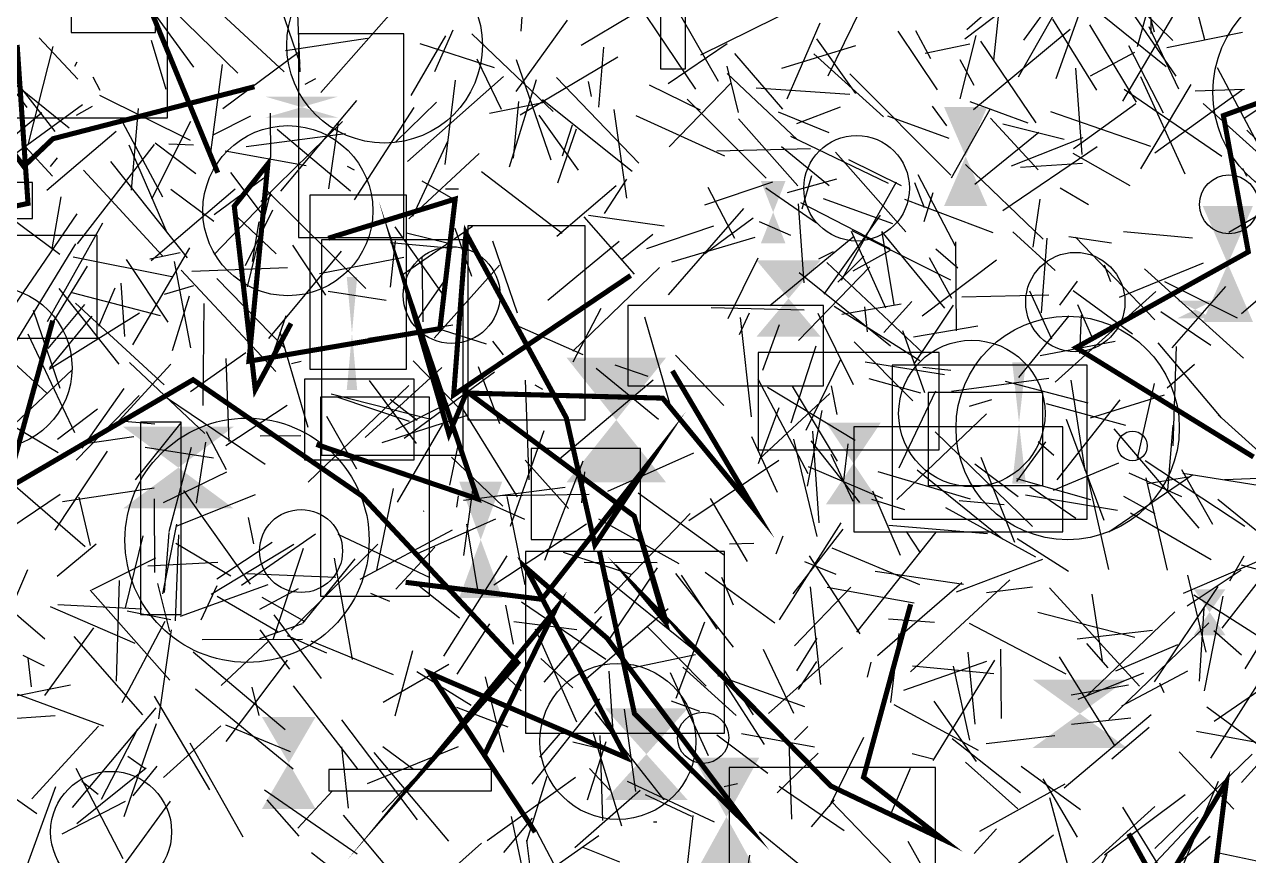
# Model space of a CAD drawing. Extents: x 39652501 to 39653363, y 39457785 to 39458687.
# Drawn here: x 39653110.2 to 39653230.5, y 39458307.1 to 39458388.7 of the extents above; entities that cross this region are included whole.
import ezdxf

# ---------------------------------------------------------------- set-up
doc = ezdxf.new("R2010")
doc.units = 0
doc.layers.get('0').update_dxf_attribs({"linetype": 'CONTINUOUS'})

msp = doc.modelspace()

# ---------------------------------------------------------------- linework, layer by layer
for p, q in [((39653212.1297, 39458396.3551), (39653202.7847, 39458388.1387)), ((39653219.5643, 39458386.52), (39653222.2686, 39458396.233)), ((39653159.5669, 39458395.855), (39653158.9666, 39458388.0124)), ((39653223.0224, 39458387.0975), (39653214.5972, 39458395.3766)), ((39653224.1773, 39458394.716), (39653226.1322, 39458387.188)), ((39653137.2802, 39458384.8507), (39653134.1573, 39458394.0068)), ((39653213.6849, 39458394.4813), (39653208.3575, 39458387.1259)), ((39653126.847, 39458384.4873), (39653120.4052, 39458393.2688)), ((39653122.109, 39458392.7158), (39653131.1654, 39458383.8966)), ((39653135.7326, 39458384.0157), (39653126.3643, 39458392.6839)), ((39653205.4544, 39458385.1781), (39653206.2565, 39458392.7259)), ((39653222.3865, 39458384.5194), (39653212.5356, 39458392.4462)), ((39653137.2845, 39458384.0246), (39653136.9902, 39458391.7024)), ((39653173.551, 39458391.482), (39653178.3596, 39458383.0893)), ((39653212.8006, 39458392.2325), (39653207.824, 39458383.4887)), ((39653102.978, 39458390.4184), (39653110.4467, 39458380.5273)), ((39653176.1833, 39458382.3327), (39653170.3246, 39458390.9638)), ((39653186.5301, 39458390.5372), (39653176.6253, 39458385.6728)), ((39653189.1571, 39458383.6378), (39653192.3842, 39458390.1585)), ((39653202.5928, 39458387.2646), (39653206.6411, 39458390.2966)), ((39653211.5808, 39458383.3638), (39653213.9767, 39458390.0588)), ((39653220.4184, 39458390.8311), (39653221.2032, 39458387.9508)), ((39653220.8471, 39458390.8052), (39653220.8877, 39458387.7771)), ((39653139.3276, 39458381.9961), (39653146.2701, 39458389.84)), ((39653158.5091, 39458382.0965), (39653163.5768, 39458389.0919)), ((39653169.8598, 39458389.5367), (39653164.8878, 39458386.6178)), ((39653188.3574, 39458388.7971), (39653185.1187, 39458381.3321)), ((39653211.2126, 39458389.1866), (39653215.5405, 39458382.2059)), ((39653223.0166, 39458389.4391), (39653218.0763, 39458381.1327)), ((39653219.2957, 39458389.4643), (39653223.3203, 39458383.5968)), ((39653148.2123, 39458381.7081), (39653151.5997, 39458387.5449)), ((39653150.5183, 39458384.0376), (39653152.3323, 39458388.1421)), ((39653154.1677, 39458387.7679), (39653162.1382, 39458380.1391)), ((39653199.9176, 39458382.2602), (39653196.0487, 39458388.0186)), ((39653199.2655, 39458385.2833), (39653197.7978, 39458388.0497)), ((39653202.1367, 39458381.3611), (39653203.7084, 39458387.5802)), ((39653212.9583, 39458388.1688), (39653203.4486, 39458380.3026)), ((39653214.8389, 39458388.6415), (39653219.4437, 39458381.042)), ((39653220.6645, 39458388.4805), (39653223.5887, 39458382.3486)), ((39653229.8625, 39458387.8732), (39653222.4462, 39458386.362)), ((39653110.6069, 39458376.9846), (39653113.015, 39458386.5212)), ((39653115.4376, 39458383.2849), (39653111.6679, 39458387.3579)), ((39653124.1247, 39458382.2775), (39653122.6845, 39458387.1105)), ((39653135.871, 39458386.104), (39653143.911, 39458387.3289)), ((39653149.0558, 39458386.7984), (39653156.3532, 39458384.4345)), ((39653167.0838, 39458386.446), (39653166.6069, 39458380.5411)), ((39653179.2511, 39458386.7544), (39653173.4565, 39458382.8375)), ((39653191.8625, 39458386.5799), (39653184.5756, 39458384.3559)), ((39653188.0277, 39458387.2766), (39653191.8636, 39458381.8842)), ((39653198.6911, 39458385.8381), (39653203.1014, 39458386.7693)), ((39653204.1524, 39458387.0449), (39653209.5594, 39458379.0129)), ((39653222.1116, 39458379.9758), (39653218.7013, 39458386.5764)), ((39653113.2176, 39458378.1667), (39653107.0972, 39458386.002)), ((39653137.2288, 39458385.9911), (39653129.6835, 39458380.3973)), ((39653157.0768, 39458380.3147), (39653154.684, 39458385.27)), ((39653158.5317, 39458385.2234), (39653161.9084, 39458375.3808)), ((39653168.5045, 39458385.4701), (39653158.9201, 39458379.7742)), ((39653184.7263, 39458380.3386), (39653180.0174, 39458385.8107)), ((39653194.6068, 39458379.6066), (39653187.7501, 39458385.7797)), ((39653203.5194, 39458382.676), (39653202.1301, 39458385.1961)), ((39653219.2688, 39458385.9234), (39653214.8995, 39458383.5955)), ((39653115.1646, 39458384.5749), (39653115.3741, 39458384.9925)), ((39653129.6379, 39458384.7325), (39653128.4437, 39458375.8524)), ((39653179.217, 39458384.5903), (39653180.3142, 39458380.0103)), ((39653213.4845, 39458384.3913), (39653214.1056, 39458375.9085)), ((39653227.3739, 39458384.4592), (39653231.671, 39458376.353)), ((39653236.7858, 39458383.9307), (39653230.056, 39458379.4246)), ((39653114.6056, 39458378.4719), (39653108.9813, 39458383.0235)), ((39653117.6446, 39458382.2002), (39653116.9459, 39458383.5093)), ((39653137.7973, 39458382.8173), (39653138.8338, 39458383.3666)), ((39653147.8307, 39458375.219), (39653157.2746, 39458383.5484)), ((39653152.5292, 39458383.1984), (39653151.4979, 39458374.9232)), ((39653157.866, 39458374.6944), (39653160.5122, 39458383.2514)), ((39653170.5721, 39458375.0398), (39653162.4841, 39458383.4695)), ((39653165.9144, 39458381.5811), (39653165.629, 39458383.0778)), ((39653176.6423, 39458380.2444), (39653171.6081, 39458382.7096)), ((39653173.5442, 39458376.6449), (39653179.621, 39458382.8997)), ((39653186.1576, 39458377.3434), (39653179.2554, 39458383.8551)), ((39653191.3055, 39458383.8302), (39653201.2107, 39458373.8577)), ((39653219.846, 39458383.5777), (39653224.2281, 39458373.9896)), ((39653224.8112, 39458382.7792), (39653219.8592, 39458374.4962)), ((39653117.5951, 39458381.7332), (39653126.4749, 39458377.3033)), ((39653191.2901, 39458381.8068), (39653182.1131, 39458382.4284)), ((39653227.8353, 39458375.7111), (39653218.2467, 39458382.29)), ((39653229.8467, 39458382.2211), (39653221.2649, 39458376.0271)), ((39653225.2366, 39458382.1556), (39653230.084, 39458382.3203)), ((39653115.9182, 39458380.7865), (39653108.8846, 39458375.632)), ((39653116.8477, 39458380.6079), (39653115.2874, 39458379.7291)), ((39653121.3876, 39458380.4329), (39653120.6936, 39458372.4117)), ((39653142.8448, 39458381.2047), (39653135.365, 39458372.2909)), ((39653142.6362, 39458371.435), (39653148.5058, 39458380.5206)), ((39653146.6585, 39458377.1057), (39653150.6896, 39458381.0389)), ((39653155.8969, 39458379.9496), (39653161.294, 39458381.029)), ((39653158.735, 39458381.1207), (39653158.2296, 39458375.5434)), ((39653161.1107, 39458381.3021), (39653169.9096, 39458374.276)), ((39653169.4018, 39458371.5987), (39653168.133, 39458380.3129)), ((39653175.3249, 39458381.3281), (39653183.0698, 39458373.5842)), ((39653190.3486, 39458380.5597), (39653186.0723, 39458378.9041)), ((39653200.8452, 39458378.7282), (39653199.4235, 39458380.645)), ((39653201.2941, 39458373.6068), (39653205.0718, 39458380.3672)), ((39653208.8245, 39458378.99), (39653203.1137, 39458381.0733)), ((39653219.386, 39458380.8889), (39653213.2899, 39458376.4664)), ((39653226.0224, 39458380.8984), (39653235.4777, 39458372.3668)), ((39653106.1097, 39458375.191), (39653111.9042, 39458380.0233)), ((39653126.5048, 39458379.1525), (39653122.6847, 39458371.5051)), ((39653132.4308, 39458379.6499), (39653128.716, 39458377.789)), ((39653141.4399, 39458379.1514), (39653133.439, 39458371.2748)), ((39653134.3513, 39458379.9451), (39653134.3743, 39458375.5996)), ((39653141.0377, 39458379.0896), (39653140.0916, 39458372.5442)), ((39653160.7291, 39458379.7736), (39653164.6096, 39458374.3468)), ((39653179.0036, 39458375.7386), (39653170.3074, 39458379.6894)), ((39653180.3546, 39458379.3911), (39653186.1858, 39458372.8207)), ((39653184.2471, 39458380.0813), (39653189.2324, 39458378.0682)), ((39653201.0726, 39458377.477), (39653195.0207, 39458379.6617)), ((39653205.1141, 39458379.4762), (39653209.7951, 39458374.3825)), ((39653211.0199, 39458380.1083), (39653220.8374, 39458376.7032)), ((39653112.3972, 39458372.3909), (39653119.2212, 39458378.2059)), ((39653123.7969, 39458371.7087), (39653119.8944, 39458378.9651)), ((39653131.9852, 39458376.6877), (39653141.7333, 39458377.9513)), ((39653142.2421, 39458372.293), (39653135.022, 39458378.3597)), ((39653162.6015, 39458373.1257), (39653164.4597, 39458378.4324)), ((39653163.0552, 39458375.7676), (39653164.0497, 39458378.8229)), ((39653203.5896, 39458372.9951), (39653209.8544, 39458378.0857)), ((39653206.3248, 39458378.9273), (39653212.3552, 39458377.4147)), ((39653238.9765, 39458369.8447), (39653230.3001, 39458378.2851)), ((39653115.4183, 39458367.1138), (39653122.9765, 39458376.8861)), ((39653120.4648, 39458376.8462), (39653124.1849, 39458368.2518)), ((39653123.0611, 39458377.0615), (39653127.0553, 39458374.0303)), ((39653124.3929, 39458376.9447), (39653126.8054, 39458376.858)), ((39653151.8136, 39458377.255), (39653148.3411, 39458369.8)), ((39653189.2787, 39458372.8165), (39653184.5823, 39458376.6576)), ((39653185.4544, 39458377.6946), (39653195.0766, 39458373.0813)), ((39653206.3435, 39458370.3868), (39653215.6057, 39458376.6949)), ((39653207.1971, 39458374.7897), (39653214.2255, 39458377.5575)), ((39653112.9744, 39458373.7658), (39653110.3187, 39458376.6505)), ((39653113.4324, 39458375.5816), (39653112.7416, 39458374.7366)), ((39653137.8978, 39458374.7946), (39653129.926, 39458376.2261)), ((39653154.8982, 39458375.9837), (39653147.9771, 39458369.5672)), ((39653178.2216, 39458376.2614), (39653187.4318, 39458376.4835)), ((39653196.7893, 39458368.3212), (39653189.8996, 39458376.121)), ((39653213.2101, 39458376.0354), (39653218.8171, 39458372.8433)), ((39653123.7686, 39458365.9628), (39653116.0166, 39458374.3649)), ((39653126.2308, 39458365.7441), (39653118.6858, 39458375.2276)), ((39653141.9109, 39458374.7684), (39653142.5915, 39458374.3972)), ((39653191.1613, 39458375.4025), (39653196.3491, 39458372.8509)), ((39653210.3062, 39458367.5969), (39653202.6581, 39458374.9161)), ((39653214.1439, 39458375.0307), (39653208.0528, 39458374.636)), ((39653230.3196, 39458373.7504), (39653229.9077, 39458374.5192)), ((39653103.9051, 39458373.3364), (39653113.6874, 39458366.1135)), ((39653128.8319, 39458370.0022), (39653133.7291, 39458373.6241)), ((39653133.8072, 39458369.7564), (39653130.4828, 39458374.1207)), ((39653149.2562, 39458373.3252), (39653152.7354, 39458371.3321)), ((39653163.0302, 39458368.1391), (39653155.119, 39458374.1914)), ((39653169.3725, 39458373.4774), (39653167.1635, 39458370.1036)), ((39653183.6987, 39458373.199), (39653177.0207, 39458370.9274)), ((39653185.1651, 39458372.1842), (39653190.0305, 39458373.5092)), ((39653186.6021, 39458370.5678), (39653187.5582, 39458373.848)), ((39653195.8483, 39458373.1832), (39653190.4551, 39458363.536)), ((39653197.6472, 39458373.1382), (39653198.6086, 39458370.696)), ((39653201.6733, 39458366.9131), (39653198.0038, 39458373.9033)), ((39653228.5365, 39458368.286), (39653237.6287, 39458373.5425)), ((39653130.9163, 39458372.4814), (39653122.6417, 39458365.4653)), ((39653128.829, 39458369.3128), (39653124.5842, 39458372.4769)), ((39653134.5099, 39458371.9773), (39653128.8595, 39458366.0731)), ((39653134.3532, 39458372.137), (39653132.0955, 39458362.9188)), ((39653133.8053, 39458372.6039), (39653143.7363, 39458362.7341)), ((39653152.858, 39458372.5008), (39653151.5605, 39458372.4927)), ((39653168.3564, 39458372.816), (39653162.5152, 39458367.8596)), ((39653177.3377, 39458372.6807), (39653179.9567, 39458367.6846)), ((39653183.0523, 39458372.6403), (39653188.0343, 39458369.1856)), ((39653199.4447, 39458372.1283), (39653198.5615, 39458369.2741)), ((39653211.9552, 39458372.6273), (39653214.7358, 39458370.977)), ((39653113.7838, 39458371.7314), (39653112.9047, 39458366.6455)), ((39653186.8285, 39458363.2994), (39653186.2443, 39458371.0704)), ((39653186.469, 39458371.1904), (39653195.2428, 39458366.6592)), ((39653188.6683, 39458371.5744), (39653195.4846, 39458369.1296)), ((39653205.3808, 39458368.2179), (39653196.6902, 39458371.4806)), ((39653209.2974, 39458366.7988), (39653209.9875, 39458371.5149)), ((39653115.3443, 39458370.088), (39653109.1963, 39458361.0551)), ((39653131.1581, 39458369.7167), (39653134.938, 39458366.1507)), ((39653131.9295, 39458365.0124), (39653134.6073, 39458370.4611)), ((39653170.1357, 39458364.1327), (39653165.2004, 39458369.7938)), ((39653173.0655, 39458368.8547), (39653165.6129, 39458369.9112)), ((39653180.8616, 39458370.6042), (39653173.4582, 39458362.1063)), ((39653181.8147, 39458369.6483), (39653177.0533, 39458366.152)), ((39653188.7889, 39458362.1768), (39653194.3094, 39458369.9354)), ((39653117.8882, 39458369.147), (39653112.4509, 39458359.4803)), ((39653132.6158, 39458365.3935), (39653133.2569, 39458369.2741)), ((39653151.6156, 39458361.7455), (39653146.6378, 39458368.7907)), ((39653147.3241, 39458364.0715), (39653154.2161, 39458368.8485)), ((39653152.4884, 39458368.6776), (39653154.1296, 39458363.94)), ((39653177.9097, 39458368.8643), (39653171.3103, 39458366.6392)), ((39653182.4073, 39458369.326), (39653185.4795, 39458367.9753)), ((39653191.4319, 39458368.3705), (39653194.7875, 39458360.8569)), ((39653191.503, 39458368.4274), (39653201.1917, 39458363.5912)), ((39653194.4256, 39458368.3254), (39653200.6013, 39458360.7985)), ((39653195.6647, 39458361.1208), (39653194.4762, 39458368.2626)), ((39653211.4587, 39458364.5129), (39653207.3126, 39458368.3007)), ((39653224.9617, 39458367.6907), (39653218.1993, 39458368.3159)), ((39653115.2299, 39458367.1308), (39653109.1567, 39458357.2137)), ((39653152.2197, 39458366.6612), (39653146.1561, 39458367.2365)), ((39653146.1615, 39458362.8823), (39653146.6701, 39458367.4234)), ((39653152.0159, 39458367.1351), (39653147.7513, 39458368.1683)), ((39653156.1963, 39458367.4102), (39653158.6182, 39458360.3387)), ((39653168.6448, 39458367.3485), (39653161.6251, 39458361.5702)), ((39653171.9529, 39458368.0406), (39653168.8527, 39458365.5472)), ((39653181.9546, 39458367.7406), (39653173.7754, 39458365.3117)), ((39653183.431, 39458361.0777), (39653191.6263, 39458367.7994)), ((39653201.782, 39458358.5701), (39653201.7033, 39458367.3157)), ((39653210.1428, 39458360.3605), (39653210.6933, 39458367.6732)), ((39653217.0161, 39458367.2043), (39653212.824, 39458367.8261)), ((39653221.2503, 39458359.6792), (39653213.457, 39458367.7971)), ((39653114.9834, 39458365.8527), (39653124.6875, 39458363.9103)), ((39653120.8469, 39458357.2), (39653126.4425, 39458366.75)), ((39653125.5204, 39458366.2321), (39653122.5292, 39458365.6111)), ((39653134.2138, 39458357.8306), (39653141.3563, 39458366.3954)), ((39653139.8279, 39458362.0925), (39653136.5728, 39458366.9865)), ((39653189.6632, 39458366.3532), (39653188.233, 39458365.6162)), ((39653190.127, 39458363.3471), (39653192.6641, 39458365.9126)), ((39653195.273, 39458366.4805), (39653191.5914, 39458364.4444)), ((39653201.9184, 39458364.746), (39653199.7598, 39458366.591)), ((39653236.8324, 39458366.3459), (39653229.7939, 39458360.2478)), ((39653113.0364, 39458359.4445), (39653116.4106, 39458364.9198)), ((39653120.1861, 39458365.5959), (39653124.2947, 39458359.4405)), ((39653124.9274, 39458365.406), (39653126.5319, 39458356.9159)), ((39653136.0671, 39458364.7757), (39653126.6662, 39458364.4131)), ((39653139.2065, 39458364.2017), (39653147.4919, 39458365.8089)), ((39653149.3677, 39458359.4708), (39653149.2982, 39458365.8075)), ((39653150.4606, 39458357.8475), (39653156.8717, 39458365.0298)), ((39653164.0713, 39458356.5864), (39653172.5972, 39458364.7976)), ((39653179.3337, 39458359.8049), (39653182.289, 39458365.7568)), ((39653193.2553, 39458364.8843), (39653186.2502, 39458357.6419)), ((39653189.0518, 39458365.2947), (39653198.5058, 39458356.3781)), ((39653205.7067, 39458365.512), (39653198.402, 39458360.0207)), ((39653199.0948, 39458365.7819), (39653201.2922, 39458361.7958)), ((39653216.9517, 39458363.3821), (39653216.3139, 39458365.029)), ((39653217.7971, 39458361.9044), (39653226.0449, 39458365.2546)), ((39653220.2502, 39458364.6699), (39653229.9899, 39458355.888)), ((39653125.6007, 39458364.5449), (39653134.914, 39458354.5916)), ((39653135.7446, 39458356.9176), (39653129.1073, 39458363.7238)), ((39653148.6021, 39458359.3531), (39653151.6372, 39458363.7073)), ((39653195.2898, 39458357.067), (39653186.3266, 39458364.2874)), ((39653213.62, 39458363.4671), (39653211.894, 39458361.1034)), ((39653119.5257, 39458355.2975), (39653113.6171, 39458362.7336)), ((39653114.8589, 39458362.3427), (39653123.5252, 39458360.0789)), ((39653119.097, 39458362.7645), (39653117.4704, 39458359.0082)), ((39653119.6723, 39458363.2663), (39653120.0526, 39458358.0156)), ((39653126.8296, 39458362.9884), (39653123.9477, 39458362.15)), ((39653145.7333, 39458361.5763), (39653140.044, 39458362.4353)), ((39653211.1434, 39458357.7583), (39653208.9878, 39458362.471)), ((39653211.4577, 39458353.535), (39653221.3763, 39458362.4391)), ((39653213.2548, 39458362.5383), (39653219.0649, 39458358.2968)), ((39653229.3795, 39458359.8263), (39653222.2481, 39458363.3919)), ((39653228.2073, 39458362.9533), (39653222.9195, 39458356.8992)), ((39653112.537, 39458356.8415), (39653116.124, 39458361.1806)), ((39653123.9454, 39458353.2668), (39653115.2065, 39458361.314)), ((39653126.3932, 39458362.0027), (39653124.7144, 39458356.609)), ((39653127.8192, 39458361.2573), (39653127.7463, 39458351.2645)), ((39653190.5004, 39458360.2351), (39653196.3315, 39458361.2216)), ((39653197.3901, 39458361.4778), (39653194.6516, 39458358.4131)), ((39653201.4441, 39458361.0904), (39653197.6098, 39458355.3654)), ((39653210.8546, 39458362.0775), (39653202.3068, 39458361.8886)), ((39653215.2085, 39458357.7401), (39653213.6981, 39458361.1235)), ((39653111.0562, 39458360.6099), (39653113.6713, 39458352.9469)), ((39653121.5058, 39458360.3328), (39653112.6379, 39458354.7907)), ((39653116.8126, 39458360.0249), (39653112.6711, 39458354.9393)), ((39653135.884, 39458360.0624), (39653134.5399, 39458356.0958)), ((39653166.8286, 39458360.7766), (39653164.0897, 39458355.4932)), ((39653173.7369, 39458350.9984), (39653171.1477, 39458359.9311)), ((39653177.6852, 39458360.8836), (39653186.8076, 39458360.6351)), ((39653181.3961, 39458360.3056), (39653180.441, 39458358.181)), ((39653181.6441, 39458350.1468), (39653180.5478, 39458359.898)), ((39653191.6472, 39458353.2919), (39653188.1837, 39458360.2782)), ((39653198.174, 39458355.6271), (39653189.761, 39458360.9719)), ((39653192.7305, 39458360.9454), (39653192.9997, 39458358.5002)), ((39653207.8968, 39458353.9981), (39653212.8439, 39458360.0598)), ((39653214.0271, 39458360.1307), (39653213.8763, 39458356.351)), ((39653226.7702, 39458357.1287), (39653221.8539, 39458360.4594)), ((39653152.311, 39458359.1424), (39653144.0115, 39458357.833)), ((39653150.637, 39458358.8851), (39653155.5661, 39458357.3089)), ((39653158.8119, 39458358.9932), (39653165.0539, 39458356.2523)), ((39653182.737, 39458354.7243), (39653184.4027, 39458359.2045)), ((39653196.4764, 39458358.6274), (39653198.636, 39458352.5329)), ((39653203.877, 39458359.0299), (39653197.5406, 39458357.9683)), ((39653112.4106, 39458352.4585), (39653106.4464, 39458357.9121)), ((39653115.1453, 39458348.5612), (39653110.5819, 39458358.2515)), ((39653135.2818, 39458358.5), (39653138.0495, 39458349.1208)), ((39653156.1829, 39458357.5787), (39653157.2418, 39458356.2286)), ((39653197.4996, 39458351.7111), (39653191.7243, 39458357.5187)), ((39653210.0024, 39458356.1591), (39653217.375, 39458357.5742)), ((39653131.942, 39458356.425), (39653126.5097, 39458352.6086)), ((39653185.5433, 39458349.5519), (39653188.001, 39458357.1164)), ((39653227.8204, 39458350.0328), (39653221.5941, 39458357.396)), ((39653223.0685, 39458347.2814), (39653223.4069, 39458357.0419)), ((39653124.5842, 39458355.2941), (39653119.1567, 39458349.3748)), ((39653127.925, 39458348.5044), (39653120.5319, 39458355.4792)), ((39653130.3252, 39458347.725), (39653130.0337, 39458355.8706)), ((39653136.454, 39458355.3731), (39653137.3781, 39458355.6134)), ((39653148.4007, 39458355.6476), (39653153.0372, 39458350.864)), ((39653154.7804, 39458355.0665), (39653156.8896, 39458349.4879)), ((39653168.2276, 39458355.2501), (39653171.4444, 39458354.1307)), ((39653174.1642, 39458356.2085), (39653178.9131, 39458351.2596)), ((39653190.3745, 39458355.7604), (39653186.9687, 39458348.8082)), ((39653192.7978, 39458355.5357), (39653200.6043, 39458354.3099)), ((39653198.4758, 39458355.0305), (39653201.2221, 39458354.7252)), ((39653225.163, 39458355.274), (39653222.4673, 39458352.9404)), ((39653109.277, 39458349.4506), (39653114.8853, 39458354.7434)), ((39653143.6738, 39458348.1231), (39653151.2176, 39458354.9732)), ((39653147.525, 39458348.0261), (39653156.4005, 39458354.5675)), ((39653166.3787, 39458354.92), (39653172.5052, 39458349.9095)), ((39653182.2674, 39458353.8713), (39653187.1692, 39458344.58)), ((39653198.2879, 39458352.4753), (39653193.2044, 39458353.8741)), ((39653210.8584, 39458353.9022), (39653201.2871, 39458352.6281)), ((39653119.9861, 39458352.9338), (39653115.8449, 39458347.0445)), ((39653138.0669, 39458343.7246), (39653147.9789, 39458353.2249)), ((39653144.0603, 39458353.6944), (39653148.6904, 39458347.5204)), ((39653159.8062, 39458343.9425), (39653159.4371, 39458353.7493)), ((39653161.1428, 39458352.8292), (39653160.3853, 39458353.2623)), ((39653162.763, 39458346.0046), (39653171.989, 39458353.7838)), ((39653191.8317, 39458347.8084), (39653183.2039, 39458353.026)), ((39653190.102, 39458345.7971), (39653185.683, 39458353.1464)), ((39653189.4594, 39458353.1853), (39653190.0088, 39458350.3629)), ((39653199.722, 39458352.6498), (39653196.0999, 39458345.0995)), ((39653206.5675, 39458353.656), (39653214.6676, 39458351.5073)), ((39653213.0217, 39458353.7294), (39653214.3839, 39458344.8679)), ((39653219.5619, 39458346.0535), (39653221.2368, 39458353.4024)), ((39653115.2958, 39458345.8743), (39653121.4851, 39458352.2394)), ((39653133.85, 39458345.4649), (39653124.1648, 39458352.0025)), ((39653140.3528, 39458352.3896), (39653150.004, 39458349.9431)), ((39653140.8151, 39458352.1392), (39653148.0034, 39458349.7079)), ((39653148.7886, 39458349.782), (39653146.1475, 39458351.8249)), ((39653151.8189, 39458351.442), (39653146.6775, 39458348.8691)), ((39653189.3335, 39458352.4311), (39653182.4149, 39458346)), ((39653203.0609, 39458351.1879), (39653205.2412, 39458351.851)), ((39653218.4281, 39458349.2782), (39653210.627, 39458351.4156)), ((39653217.811, 39458351.8015), (39653211.6352, 39458343.9505)), ((39653214.9566, 39458350.0307), (39653222.2287, 39458352.3135)), ((39653113.5127, 39458346.6107), (39653105.4877, 39458351.3469)), ((39653113.4473, 39458347.9327), (39653117.3732, 39458350.9069)), ((39653130.0027, 39458347.308), (39653136.0126, 39458351.2823)), ((39653139.8707, 39458350.2027), (39653142.8178, 39458345.0365)), ((39653145.3584, 39458347.6012), (39653153.8441, 39458350.3255)), ((39653152.9882, 39458351.3461), (39653158.6302, 39458342.2651)), ((39653184.3278, 39458351.0186), (39653182.2933, 39458345.5335)), ((39653188.563, 39458350.7509), (39653187.0936, 39458343.3156)), ((39653195.9141, 39458342.0054), (39653204.7331, 39458350.4271)), ((39653232.8375, 39458345.5217), (39653227.5011, 39458350.3335)), ((39653123.0241, 39458349.4047), (39653119.6421, 39458349.7192)), ((39653121.1045, 39458343.9652), (39653125.5882, 39458349.5514)), ((39653151.2839, 39458349.4306), (39653146.8169, 39458341.7711)), ((39653216.2822, 39458339.9456), (39653212.5802, 39458349.874)), ((39653222.5523, 39458342.9304), (39653223.0784, 39458349.3081)), ((39653116.6439, 39458347.5973), (39653120.9624, 39458348.2066)), ((39653128.0538, 39458348.7079), (39653130.0145, 39458344.9725)), ((39653133.3742, 39458348.2855), (39653137.352, 39458348.2959)), ((39653161.2226, 39458348.7535), (39653157.9426, 39458339.3541)), ((39653181.6412, 39458348.2172), (39653184.1466, 39458342.734)), ((39653188.0954, 39458338.3693), (39653185.8124, 39458347.9599)), ((39653187.6451, 39458348.7266), (39653188.2451, 39458339.7399)), ((39653199.6975, 39458348.6499), (39653209.2528, 39458339.3735)), ((39653217.2415, 39458348.958), (39653225.5739, 39458339.187)), ((39653118.3237, 39458346.7531), (39653113.1849, 39458338.9914)), ((39653128.7689, 39458346.0619), (39653122.0624, 39458347.1229)), ((39653124.4169, 39458338.8706), (39653126.6234, 39458347.1567)), ((39653127.9879, 39458347.6414), (39653127.0726, 39458341.6439)), ((39653151.9842, 39458343.4293), (39653152.8257, 39458347.3303)), ((39653167.5264, 39458342.8325), (39653175.9616, 39458346.6089)), ((39653187.4812, 39458347.7828), (39653192.247, 39458341.7261)), ((39653190.7095, 39458343.8695), (39653191.1232, 39458347.4935)), ((39653207.7036, 39458343.7715), (39653210.5697, 39458347.6852)), ((39653211.3395, 39458346.3514), (39653209.7934, 39458347.6899)), ((39653116.1844, 39458337.3756), (39653106.8011, 39458345.4375)), ((39653152.1582, 39458346.166), (39653157.2026, 39458341.3509)), ((39653163.6521, 39458341.1347), (39653159.3886, 39458345.8874)), ((39653161.3476, 39458336.0495), (39653165.0877, 39458345.8218)), ((39653175.496, 39458339.9695), (39653184.3313, 39458345.8686)), ((39653191.6294, 39458341.8062), (39653189.4618, 39458346.4389)), ((39653203.5775, 39458345.5258), (39653207.8341, 39458342.3052)), ((39653204.1846, 39458346.1703), (39653207.4721, 39458337.8309)), ((39653217.7072, 39458345.5847), (39653211.2641, 39458342.9036)), ((39653230.123, 39458339.363), (39653220.3041, 39458345.8226)), ((39653123.8565, 39458341.7242), (39653130.0804, 39458344.7404)), ((39653164.9738, 39458341.7053), (39653165.2724, 39458344.742)), ((39653187.2087, 39458345.2606), (39653194.4992, 39458342.1652)), ((39653203.1411, 39458342.0598), (39653194.0882, 39458344.7305)), ((39653206.3046, 39458338.1365), (39653197.9083, 39458344.8963)), ((39653216.7618, 39458335.1506), (39653214.6548, 39458344.4042)), ((39653224.9924, 39458344.4537), (39653216.7559, 39458338.8042)), ((39653218.6992, 39458344.6348), (39653223.8928, 39458342.3103)), ((39653220.5424, 39458343.586), (39653224.5423, 39458344.2371)), ((39653223.8793, 39458344.9716), (39653226.9372, 39458339.602)), ((39653232.8433, 39458343.1801), (39653224.022, 39458344.5774)), ((39653228.1183, 39458343.9696), (39653234.2556, 39458344.2246)), ((39653122.94, 39458343.145), (39653113.9452, 39458341.7804)), ((39653144.8201, 39458335.0709), (39653146.4735, 39458343.0905)), ((39653154.2647, 39458343.1827), (39653153.338, 39458336.5082)), ((39653153.3491, 39458341.9396), (39653163.3197, 39458343.2247)), ((39653207.6825, 39458344.0898), (39653214.9513, 39458342.012)), ((39653213.5148, 39458340.1633), (39653208.9903, 39458343.2557)), ((39653222.5091, 39458335.0693), (39653220.4178, 39458344.1337)), ((39653105.0192, 39458336.6701), (39653113.7029, 39458342.5378)), ((39653116.6968, 39458337.5003), (39653115.5863, 39458342.2634)), ((39653123.0289, 39458334.8449), (39653122.9704, 39458342.0847)), ((39653132.8787, 39458342.4678), (39653125.0709, 39458339.3634)), ((39653132.4115, 39458333.7148), (39653125.8734, 39458342.9133)), ((39653147.1199, 39458338.5937), (39653143.1141, 39458342.5719)), ((39653152.8339, 39458342.3656), (39653152.6459, 39458341.2683)), ((39653154.4969, 39458342.2538), (39653159.3391, 39458340.0924)), ((39653165.6775, 39458342.5024), (39653157.0224, 39458342.3877)), ((39653159.3992, 39458333.6371), (39653157.6354, 39458342.3166)), ((39653178.9752, 39458336.5082), (39653170.5095, 39458342.6349)), ((39653181.2379, 39458335.9373), (39653177.6067, 39458342.125)), ((39653193.4269, 39458342.0365), (39653196.671, 39458341.0338)), ((39653196.287, 39458336.5049), (39653193.5732, 39458342.8474)), ((39653202.0314, 39458341.9351), (39653206.4728, 39458341.5138)), ((39653217.6082, 39458340.9303), (39653208.5532, 39458342.441)), ((39653221.3046, 39458340.6257), (39653218.2311, 39458342.3013)), ((39653235.2397, 39458335.694), (39653227.4678, 39458342.0273)), ((39653149.4066, 39458340.8743), (39653149.4873, 39458340.9161)), ((39653175.5965, 39458340.628), (39653166.2176, 39458330.8459)), ((39653200.7039, 39458341.2258), (39653209.5555, 39458336.3816)), ((39653226.8154, 39458336.0987), (39653218.8786, 39458340.6669)), ((39653123.7931, 39458332.7576), (39653125.1746, 39458339.586)), ((39653132.202, 39458340.2509), (39653132.7166, 39458337.6517)), ((39653156.4953, 39458340.0806), (39653148.552, 39458336.5913)), ((39653153.6341, 39458339.5949), (39653154.7388, 39458332.9835)), ((39653156.3343, 39458333.6253), (39653165.4173, 39458339.6406)), ((39653174.5184, 39458335.6853), (39653166.6329, 39458340.08)), ((39653170.5826, 39458339.5358), (39653173.4887, 39458329.8264)), ((39653190.4259, 39458339.738), (39653184.3668, 39458330.2158)), ((39653204.8343, 39458338.6454), (39653195.124, 39458339.4571)), ((39653120.151, 39458331.3711), (39653121.859, 39458338.4655)), ((39653124.4044, 39458338.7769), (39653123.927, 39458332.8915)), ((39653125.3536, 39458338.5553), (39653125.004, 39458330.0967)), ((39653138.8081, 39458338.6022), (39653131.5366, 39458333.5822)), ((39653140.9963, 39458338.617), (39653150.0262, 39458334.3525)), ((39653143.2014, 39458334.179), (39653152.2762, 39458339.0332)), ((39653184.7315, 39458338.4034), (39653184.0219, 39458336.661)), ((39653190.598, 39458339.1214), (39653185.7158, 39458332.7656)), ((39653191.9821, 39458328.9994), (39653199.7751, 39458338.7952)), ((39653196.846, 39458338.8874), (39653198.1971, 39458336.7659)), ((39653207.7459, 39458338.1743), (39653212.7815, 39458334.9643)), ((39653117.248, 39458337.631), (39653113.4051, 39458334.4504)), ((39653130.479, 39458334.4743), (39653125.0898, 39458337.7093)), ((39653136.677, 39458337.5857), (39653128.5542, 39458332.6989)), ((39653129.0972, 39458334.2159), (39653134.5539, 39458337.8204)), ((39653134.6478, 39458328.2711), (39653137.6082, 39458337.2403)), ((39653136.4093, 39458329.1849), (39653144.9287, 39458337.6214)), ((39653150.5226, 39458337.3253), (39653146.682, 39458333.215)), ((39653181.8651, 39458337.6873), (39653179.49, 39458337.6306)), ((39653198.1787, 39458333.6264), (39653189.5515, 39458337.2365)), ((39653112.2059, 39458328.3126), (39653102.2859, 39458336.7972)), ((39653116.8169, 39458333.1552), (39653123.1216, 39458336.2815)), ((39653122.3306, 39458335.5184), (39653129.1955, 39458335.8784)), ((39653137.5681, 39458329.8683), (39653142.7003, 39458336.1892)), ((39653142.4309, 39458326.2981), (39653140.6734, 39458336.2646)), ((39653157.592, 39458336.4827), (39653151.3872, 39458326.6373)), ((39653169.8031, 39458334.6391), (39653163.1617, 39458336.8285)), ((39653172.3619, 39458335.8132), (39653165.1991, 39458335.828)), ((39653186.8419, 39458335.9259), (39653189.9317, 39458334.6756)), ((39653192.3142, 39458328.8208), (39653187.3477, 39458336.5016)), ((39653210.2177, 39458336.1198), (39653201.7459, 39458332.9283)), ((39653224.0922, 39458332.8323), (39653233.2721, 39458336.7817)), ((39653230.0019, 39458336.4506), (39653228.6015, 39458333.9935)), ((39653106.8898, 39458326.6688), (39653110.525, 39458335.1526)), ((39653132.0554, 39458334.7625), (39653140.7937, 39458334.4033)), ((39653167.6739, 39458328.2947), (39653172.4132, 39458335.2982)), ((39653175.0615, 39458328.6953), (39653168.3066, 39458335.6132)), ((39653174.1791, 39458334.7605), (39653179.8262, 39458327.5141)), ((39653178.2793, 39458329.2817), (39653174.7706, 39458334.6029)), ((39653177.0811, 39458334.885), (39653183.9321, 39458329.9032)), ((39653202.4577, 39458333.6869), (39653193.7894, 39458334.947)), ((39653229.7558, 39458335.0808), (39653224.447, 39458331.5452)), ((39653224.4661, 39458334.5893), (39653226.2795, 39458327.0132)), ((39653229.7596, 39458335.5866), (39653234.2214, 39458334.4025)), ((39653119.5199, 39458334.0759), (39653119.2265, 39458324.1699)), ((39653124.4813, 39458329.0511), (39653123.3143, 39458333.7687)), ((39653125.532, 39458330.5446), (39653134.1634, 39458333.6782)), ((39653127.5727, 39458330.2152), (39653129.1258, 39458333.5573)), ((39653148.4949, 39458333.9362), (39653152.9618, 39458330.4057)), ((39653167.2722, 39458334.3419), (39653175.6621, 39458327.5068)), ((39653178.694, 39458334.398), (39653179.8396, 39458331.6661)), ((39653185.8658, 39458327.6459), (39653191.4086, 39458333.4018)), ((39653188.4376, 39458323.8614), (39653187.432, 39458333.4543)), ((39653189.0888, 39458333.4235), (39653197.6165, 39458331.8813)), ((39653202.288, 39458333.8446), (39653194.0142, 39458326.6724)), ((39653197.2689, 39458325.0809), (39653207.0288, 39458334.1295)), ((39653209.2579, 39458333.4001), (39653204.719, 39458332.8444)), ((39653227.446, 39458333.4856), (39653221.1963, 39458324.1075)), ((39653231.6562, 39458334.2705), (39653227.86, 39458329.3758)), ((39653124.4933, 39458324.276), (39653116.6708, 39458333.1116)), ((39653135.0919, 39458329.0284), (39653129.1341, 39458332.4792)), ((39653133.3401, 39458331.2394), (39653137.1341, 39458333.2667)), ((39653137.7882, 39458329.994), (39653133.576, 39458332.3799)), ((39653146.1154, 39458332.0088), (39653144.2512, 39458332.7989)), ((39653210.9142, 39458333.3331), (39653219.7492, 39458323.6807)), ((39653215.0667, 39458332.7312), (39653216.0783, 39458326.1733)), ((39653225.0866, 39458332.6636), (39653234.7309, 39458326.4806)), ((39653226.1295, 39458323.2241), (39653227.9808, 39458332.5408)), ((39653112.7475, 39458331.5193), (39653121.0658, 39458327.8998)), ((39653121.749, 39458331.2492), (39653113.4962, 39458331.6878)), ((39653120.2889, 39458331.0708), (39653124.5783, 39458330.2219)), ((39653158.2673, 39458327.8135), (39653157.4905, 39458331.6323)), ((39653159.0377, 39458331.9739), (39653167.3244, 39458326.3504)), ((39653173.4375, 39458331.2935), (39653165.1596, 39458324.1838)), ((39653214.5284, 39458322.6812), (39653223.2203, 39458330.972)), ((39653226.0675, 39458331.3446), (39653225.6075, 39458324.1872)), ((39653124.0021, 39458330.0339), (39653119.7855, 39458322.043)), ((39653137.484, 39458329.8094), (39653133.2849, 39458328.3345)), ((39653139.3757, 39458324.4505), (39653134.7506, 39458330.6899)), ((39653152.7243, 39458324.8487), (39653155.9346, 39458329.7924)), ((39653164.4807, 39458329.2278), (39653158.2836, 39458330.0008)), ((39653166.9155, 39458330.5207), (39653161.2425, 39458324.0744)), ((39653177.0354, 39458329.9632), (39653174.2103, 39458322.4872)), ((39653195.0922, 39458330.3042), (39653199.6313, 39458329.9817)), ((39653212.5689, 39458324.8604), (39653203.0411, 39458329.834)), ((39653209.7708, 39458330.9526), (39653219.3063, 39458328.4918)), ((39653226.5751, 39458329.9068), (39653216.7324, 39458320.4289)), ((39653230.1312, 39458325.4009), (39653233.092, 39458330.1903)), ((39653116.9923, 39458329.4158), (39653112.1613, 39458322.7831)), ((39653121.8293, 39458320.8809), (39653115.0868, 39458328.5506)), ((39653123.4158, 39458320.4817), (39653124.6571, 39458329.2177)), ((39653136.28, 39458325.3527), (39653133.3625, 39458329.2226)), ((39653139.9212, 39458326.9228), (39653136.0486, 39458328.6329)), ((39653164.4894, 39458320.1346), (39653160.4116, 39458329.2909)), ((39653177.1786, 39458323.6925), (39653171.3668, 39458329.5818)), ((39653195.3431, 39458322.0749), (39653196.1393, 39458328.8628)), ((39653221.0465, 39458329.149), (39653213.6446, 39458328.3082)), ((39653229.7736, 39458326.7239), (39653227.0681, 39458329.1152)), ((39653137.5311, 39458328.255), (39653127.6694, 39458328.2316)), ((39653134.1811, 39458328.1075), (39653129.5196, 39458323.7631)), ((39653146.4518, 39458324.8032), (39653138.3752, 39458328.1167)), ((39653183.3031, 39458321.0052), (39653190.5716, 39458327.4776)), ((39653186.0864, 39458325.1995), (39653188.0865, 39458328.4139)), ((39653216.6695, 39458325.4906), (39653214.5817, 39458327.862)), ((39653223.502, 39458327.735), (39653217.3945, 39458325.1664)), ((39653110.0388, 39458326.7394), (39653112.1585, 39458325.6833)), ((39653110.9058, 39458323.6115), (39653110.5665, 39458326.4204)), ((39653126.7969, 39458327.0644), (39653135.8295, 39458319.4335)), ((39653136.0157, 39458326.2307), (39653129.9908, 39458318.2651)), ((39653146.6287, 39458320.7884), (39653148.3592, 39458327.1835)), ((39653160.9501, 39458326.3885), (39653164.0939, 39458323.524)), ((39653169.2542, 39458325.3683), (39653176.1226, 39458326.799)), ((39653182.7831, 39458327.3099), (39653185.7754, 39458321.038)), ((39653205.5096, 39458326.2557), (39653199.4584, 39458316.4017)), ((39653203.614, 39458319.9472), (39653202.9115, 39458327.0375)), ((39653206.108, 39458327.3122), (39653206.1744, 39458320.5194)), ((39653217.3592, 39458317.7882), (39653211.8967, 39458326.5594)), ((39653151.914, 39458325.8265), (39653145.4627, 39458322.0705)), ((39653154.0845, 39458321.7965), (39653148.7683, 39458325.1025)), ((39653157.1715, 39458325.0269), (39653159.0033, 39458323.2124)), ((39653167.6254, 39458325.1639), (39653168.0591, 39458318.7686)), ((39653173.6456, 39458325.0327), (39653177.3721, 39458316.8802)), ((39653180.1354, 39458320.794), (39653174.8935, 39458325.549)), ((39653178.917, 39458325.2918), (39653181.8097, 39458320.8694)), ((39653188.0233, 39458326.0943), (39653186.2156, 39458323.3471)), ((39653193.0313, 39458324.5674), (39653193.3984, 39458326.0553)), ((39653196.5965, 39458323.2781), (39653204.7637, 39458326.1302)), ((39653205.4452, 39458324.9137), (39653197.4609, 39458325.6382)), ((39653203.0767, 39458318.3948), (39653201.4772, 39458325.6641)), ((39653220.1463, 39458324.9686), (39653213.6986, 39458322.3867)), ((39653224.47, 39458325.1738), (39653218.0035, 39458321.7358)), ((39653226.7745, 39458316.6172), (39653232.4851, 39458325.6164)), ((39653105.4859, 39458321.9516), (39653114.7159, 39458323.8131)), ((39653157.2969, 39458317.1918), (39653155.4883, 39458324.6024)), ((39653186.8712, 39458321.6455), (39653178.3381, 39458324.7166)), ((39653182.923, 39458317.9612), (39653178.9597, 39458324.0967)), ((39653213.0471, 39458322.821), (39653218.684, 39458323.8327)), ((39653221.7228, 39458324.0166), (39653222.1463, 39458323.0639)), ((39653233.8872, 39458324.8758), (39653227.1073, 39458320.2299)), ((39653118.004, 39458319.7418), (39653108.6701, 39458323.1801)), ((39653122.9366, 39458322.7047), (39653128.3847, 39458313.5088)), ((39653127.0238, 39458323.4247), (39653136.5993, 39458315.5615)), ((39653132.5619, 39458323.587), (39653133.2388, 39458320.8003)), ((39653136.6068, 39458323.7034), (39653142.9601, 39458315.4896)), ((39653114.9353, 39458311.7832), (39653123.1398, 39458321.5458)), ((39653157.7386, 39458319.6482), (39653152.6967, 39458321.5828)), ((39653166.7045, 39458322.4501), (39653160.0657, 39458314.0457)), ((39653170.2717, 39458313.3527), (39653169.1523, 39458321.4399)), ((39653173.7446, 39458322.2461), (39653176.5452, 39458321.2419)), ((39653203.9457, 39458317.3801), (39653195.6568, 39458321.8551)), ((39653203.7371, 39458316.2916), (39653199.5917, 39458322.2027)), ((39653232.0493, 39458317.4738), (39653226.3824, 39458321.6078)), ((39653104.9038, 39458320.2545), (39653113.2144, 39458320.8011)), ((39653148.8251, 39458310.5616), (39653141.4057, 39458320.3721)), ((39653173.0487, 39458312.5393), (39653166.2937, 39458321.1762)), ((39653212.3675, 39458313.7138), (39653220.9033, 39458320.8897)), ((39653218.8967, 39458320.5508), (39653213.0797, 39458319.9261)), ((39653117.4975, 39458319.7558), (39653110.9184, 39458312.6317)), ((39653117.7753, 39458312.5871), (39653121.3345, 39458319.4804)), ((39653123.1327, 39458319.9789), (39653119.9844, 39458310.8455)), ((39653123.8551, 39458314.7158), (39653129.4975, 39458319.8049)), ((39653129.958, 39458319.8796), (39653136.3069, 39458317.2734)), ((39653162.8457, 39458319.0552), (39653160.8215, 39458316.703)), ((39653166.0658, 39458319.1826), (39653168.8592, 39458309.9681)), ((39653187.8334, 39458317.7055), (39653180.6574, 39458318.9917)), ((39653187.1865, 39458319.7189), (39653185.8688, 39458318.4285)), ((39653217.0411, 39458316.545), (39653220.7085, 39458319.6667)), ((39653231.4485, 39458318.1164), (39653225.3489, 39458319.2316)), ((39653229.7741, 39458314.2304), (39653234.8198, 39458319.8019)), ((39653131.704, 39458308.8487), (39653126.4793, 39458318.0905)), ((39653141.3654, 39458317.7287), (39653142.0163, 39458311.7136)), ((39653152.82, 39458317.7439), (39653143.8791, 39458314.1013)), ((39653164.0707, 39458318.233), (39653167.3371, 39458317.4209)), ((39653165.5227, 39458312.5309), (39653167.3662, 39458318.2498)), ((39653166.743, 39458318.8274), (39653167.0157, 39458310.5012)), ((39653178.2168, 39458318.8914), (39653183.2379, 39458315.1419)), ((39653185.5914, 39458310.6088), (39653185.3261, 39458318.2187)), ((39653189.2926, 39458311.8667), (39653192.6642, 39458318.6634)), ((39653201.3422, 39458318.5416), (39653208.0649, 39458313.2507)), ((39653204.7084, 39458318.0485), (39653211.4293, 39458318.8249)), ((39653102.2032, 39458317.6347), (39653111.427, 39458311.1711)), ((39653120.3571, 39458316.7963), (39653122.0184, 39458315.6239)), ((39653144.5437, 39458317.1608), (39653151.8755, 39458308.4704)), ((39653148.4161, 39458315.5053), (39653145.4206, 39458317.7211)), ((39653188.1872, 39458317.1168), (39653184.1632, 39458313.2263)), ((39653199.4697, 39458316.5084), (39653197.4208, 39458317.0473)), ((39653230.818, 39458317.009), (39653221.2622, 39458307.7405)), ((39653223.6673, 39458317.242), (39653229.0301, 39458311.5939)), ((39653115.2592, 39458315.6453), (39653119.8741, 39458306.7498)), ((39653115.3462, 39458310.1928), (39653122.1529, 39458315.6675)), ((39653123.2259, 39458315.8134), (39653120.8678, 39458312.9127)), ((39653145.3406, 39458311.3121), (39653149.9962, 39458316.1496)), ((39653167.7191, 39458313.4656), (39653165.7194, 39458315.5899)), ((39653197.2146, 39458315.6106), (39653195.3598, 39458311.2382)), ((39653207.794, 39458311.6329), (39653202.6696, 39458316.235)), ((39653213.9699, 39458311.5257), (39653208.1171, 39458315.7907)), ((39653117.4547, 39458313.0431), (39653115.8288, 39458314.3292)), ((39653155.6604, 39458308.5347), (39653164.3382, 39458314.7563)), ((39653159.5635, 39458308.4456), (39653161.5658, 39458314.832)), ((39653169.4157, 39458314.3694), (39653177.9838, 39458310.3692)), ((39653213.6527, 39458308.8588), (39653210.3021, 39458314.5913)), ((39653227.4878, 39458314.3383), (39653223.274, 39458304.3465)), ((39653109.7864, 39458304.2398), (39653113.2987, 39458313.8163)), ((39653142.9077, 39458307.1717), (39653133.7838, 39458313.4625)), ((39653140.4854, 39458313.4136), (39653137.0593, 39458309.7552)), ((39653164.2875, 39458307.8397), (39653170.7027, 39458313.4747)), ((39653175.7651, 39458310.8899), (39653171.212, 39458313.0064)), ((39653180.2613, 39458314.1072), (39653178.9496, 39458313.811)), ((39653190.7402, 39458309.4711), (39653184.3731, 39458313.8304)), ((39653204.0716, 39458309.4532), (39653212.4566, 39458314.1003)), ((39653224.2609, 39458313.0156), (39653216.317, 39458307.0769)), ((39653120.1077, 39458312.3485), (39653113.8917, 39458309.1397)), ((39653124.5231, 39458312.3841), (39653119.9046, 39458306.0414)), ((39653134.0225, 39458312.5122), (39653137.1647, 39458308.9698)), ((39653189.7501, 39458312.5341), (39653187.516, 39458309.8776)), ((39653189.4522, 39458312.3965), (39653198.5731, 39458302.9648)), ((39653212.7256, 39458306.0982), (39653210.9605, 39458312.7358)), ((39653221.2604, 39458311.8654), (39653211.5838, 39458303.1307)), ((39653218.0854, 39458311.7908), (39653223.9279, 39458302.3594)), ((39653146.2807, 39458305.3935), (39653141.5549, 39458311.0076)), ((39653157.3094, 39458307.3643), (39653160.1344, 39458310.7331)), ((39653158.0313, 39458310.8742), (39653160.1268, 39458300.9552)), ((39653175.8685, 39458310.9976), (39653174.9869, 39458303.1141)), ((39653219.746, 39458304.6969), (39653225.5095, 39458310.8071)), ((39653227.9506, 39458311.5157), (39653227.0756, 39458302.9327)), ((39653164.2774, 39458302.3263), (39653160.5549, 39458309.4174)), ((39653172.0211, 39458310.3604), (39653172.3221, 39458310.3602)), ((39653190.9656, 39458302.3862), (39653182.4297, 39458309.3427)), ((39653205.7134, 39458309.6596), (39653203.5314, 39458307.251)), ((39653150.8052, 39458304.4354), (39653155.1198, 39458308.2777)), ((39653159.5174, 39458308.5763), (39653160.5545, 39458300.6282)), ((39653166.6257, 39458308.9799), (39653161.5497, 39458305.4284)), ((39653198.421, 39458305.9665), (39653197.0366, 39458308.4403)), ((39653211.301, 39458309.0486), (39653203.3855, 39458302.679)), ((39653226.6914, 39458308.9337), (39653220.1614, 39458303.3708)), ((39653148.3632, 39458299.5587), (39653138.4143, 39458307.3108)), ((39653165.0536, 39458307.8656), (39653168.6786, 39458306.4299)), ((39653181.4475, 39458307.0782), (39653180.1501, 39458299.0836)), ((39653216.5383, 39458307.1435), (39653214.6808, 39458303.841)), ((39653235.5987, 39458305.5718), (39653227.5411, 39458307.2806))]:
    msp.add_line(p, q)
at = {"const_width": 0.5}
for points in [[(39653129.2, 39458374.1056), (39653121.0715, 39458393.8142), (39653110.4769, 39458405.7773), (39653110.1254, 39458413.5699), (39653114.6598, 39458418.1667), (39653112.2115, 39458432.2259), (39653095.3355, 39458412.9681), (39653080.519, 39458395.4037)], [(39653132.8013, 39458382.5584), (39653113.0064, 39458377.4491), (39653110.1389, 39458374.7292), (39653097.3785, 39458391.8071), (39653079.2245, 39458393.9926), (39653087.945, 39458412.2821), (39653098.5033, 39458428.3313), (39653087.8332, 39458417.6429)], [(39653055.7129, 39458361.7267), (39653048.4852, 39458350.9484), (39653053.8008, 39458344.3797), (39653069.7914, 39458344.7145), (39653088.638, 39458357.1745), (39653096.8236, 39458368.1946), (39653110.5558, 39458371.0955), (39653109.489, 39458386.6601)], [(39653230.9607, 39458346.1923), (39653213.5344, 39458356.9378), (39653230.4501, 39458366.337), (39653228.0016, 39458379.7245), (39653238.5736, 39458383.5601), (39653254.8463, 39458365.8375), (39653272.1863, 39458371.763), (39653284.83, 39458377.303)], [(39653136.3945, 39458359.3132), (39653132.8836, 39458352.8072), (39653130.8234, 39458370.8326), (39653134.1218, 39458374.9776), (39653132.261, 39458355.6013), (39653151.0291, 39458358.8008), (39653152.5229, 39458371.523), (39653140.0507, 39458367.6725)], [(39653138.8881, 39458347.4268), (39653154.7374, 39458342.0788), (39653148.224, 39458361.1617), (39653151.9158, 39458348.4377), (39653153.6228, 39458352.4736), (39653172.9085, 39458351.9759), (39653182.0203, 39458340.9015), (39653173.8678, 39458354.6581)], [(39653169.7664, 39458364.0187), (39653152.3774, 39458352.2896), (39653153.5852, 39458368.1659), (39653163.4465, 39458350.0355), (39653166.2517, 39458337.553), (39653171.5912, 39458345.6576), (39653161.0527, 39458332.2174), (39653147.6562, 39458333.8871)], [(39653112.9859, 39458359.5908), (39653108.4229, 39458343.0442), (39653126.7784, 39458353.7798), (39653143.348, 39458342.3853), (39653158.667, 39458325.9951), (39653150.7769, 39458317.0465), (39653162.3448, 39458331.1781), (39653155.3588, 39458316.8566)], [(39653197.2736, 39458331.7329), (39653192.6448, 39458314.7444), (39653200.4576, 39458308.6354), (39653189.4327, 39458313.8803), (39653171.4408, 39458332.0808), (39653173.1275, 39458330.0563), (39653170.1174, 39458340.388), (39653153.2093, 39458352.9642)], [(39653160.386, 39458309.3485), (39653150.0885, 39458324.932), (39653169.3312, 39458316.6594), (39653159.4597, 39458335.3399), (39653167.4359, 39458328.4108), (39653181.1986, 39458310.0877), (39653170.1418, 39458320.9762), (39653166.6855, 39458337.0049)], [(39653218.6916, 39458309.1983), (39653226.0188, 39458295.9962), (39653228.2943, 39458314.2838), (39653217.2333, 39458295.9588), (39653200.3071, 39458278.6741), (39653217.1391, 39458272.4516), (39653233.1141, 39458278.3257), (39653236.5245, 39458285.8823)]]:
    msp.add_lwpolyline(points, dxfattribs=at)
for centre, radius in [((39653145.5891, 39458386.6331), 9.6081), ((39653238.2911, 39458381.9918), 11.3196), ((39653136.0897, 39458370.3828), 8.3525), ((39653191.9682, 39458372.5868), 5.182), ((39653228.5418, 39458370.9969), 2.891), ((39653152.1803, 39458362.0964), 4.7498), ((39653213.4571, 39458361.4096), 4.8757), ((39653106.8975, 39458354.9641), 7.989), ((39653212.7021, 39458349.0411), 10.9683), ((39653203.2887, 39458350.465), 7.1956), ((39653132.0789, 39458338.0158), 11.994), ((39653219.0669, 39458347.275), 1.4564), ((39653137.3816, 39458336.9591), 4.0774), ((39653168.5073, 39458318.2603), 7.6651), ((39653176.8903, 39458318.6187), 2.5129), ((39653118.7206, 39458309.3794), 5.9423)]:
    msp.add_circle(centre, radius)
for points in [[(39653133.8957, 39458379.5306), (39653140.9871, 39458379.5306), (39653140.9871, 39458381.5738), (39653133.8957, 39458381.5738)], [(39653200.565, 39458370.8537), (39653204.7971, 39458370.8537), (39653204.7971, 39458380.5599), (39653200.565, 39458380.5599)], [(39653182.5582, 39458367.1674), (39653184.9765, 39458367.1674), (39653184.9765, 39458373.2828), (39653182.5582, 39458373.2828)], [(39653225.969, 39458359.4629), (39653230.9018, 39458359.4629), (39653230.9018, 39458370.8504), (39653225.969, 39458370.8504)], [(39653182.1257, 39458358.0063), (39653188.4356, 39458358.0063), (39653188.4356, 39458365.5006), (39653182.1257, 39458365.5006)], [(39653141.8734, 39458352.7841), (39653142.8995, 39458352.7841), (39653142.8995, 39458363.8853), (39653141.8734, 39458363.8853)], [(39653223.4737, 39458359.8143), (39653226.9948, 39458359.8143), (39653226.9948, 39458361.5313), (39653223.4737, 39458361.5313)], [(39653163.4536, 39458343.6993), (39653173.2521, 39458343.6993), (39653173.2521, 39458355.9608), (39653163.4536, 39458355.9608)], [(39653207.2533, 39458343.5875), (39653208.5919, 39458343.5875), (39653208.5919, 39458355.4974), (39653207.2533, 39458355.4974)], [(39653119.8953, 39458341.1383), (39653130.761, 39458341.1383), (39653130.761, 39458349.1577), (39653119.8953, 39458349.1577)], [(39653188.9586, 39458341.5564), (39653194.3459, 39458341.5564), (39653194.3459, 39458349.5696), (39653188.9586, 39458349.5696)], [(39653152.9156, 39458332.342), (39653157.1538, 39458332.342), (39653157.1538, 39458343.7812), (39653152.9156, 39458343.7812)], [(39653225.0847, 39458328.6902), (39653228.2105, 39458328.6902), (39653228.2105, 39458333.2092), (39653225.0847, 39458333.2092)], [(39653209.2594, 39458317.6226), (39653218.5356, 39458317.6226), (39653218.5356, 39458324.3402), (39653209.2594, 39458324.3402)], [(39653167.2534, 39458312.4983), (39653175.3742, 39458312.4983), (39653175.3742, 39458321.5131), (39653167.2534, 39458321.5131)], [(39653133.5434, 39458311.6347), (39653138.8047, 39458311.6347), (39653138.8047, 39458320.6544), (39653133.5434, 39458320.6544)], [(39653175.955, 39458305.0168), (39653182.3994, 39458305.0168), (39653182.3994, 39458316.6738), (39653175.955, 39458316.6738)]]:
    msp.add_solid(points)
for points in [[(39653114.7902, 39458387.8704), (39653123.0772, 39458387.8704), (39653123.0772, 39458399.9733), (39653114.7902, 39458399.9733)], [(39653108.6911, 39458379.492, 19730366.2), (39653124.2732, 39458379.492, 19730366.2), (39653124.2732, 39458397.3117, 19730366.2), (39653108.6911, 39458397.3117, 19730366.2)], [(39653172.6859, 39458384.3214, 19730366.2), (39653175.1603, 39458384.3214, 19730366.2), (39653175.1603, 39458389.6378, 19730366.2), (39653172.6859, 39458389.6378, 19730366.2)], [(39653137.123, 39458367.7398, 19730366.2), (39653147.4903, 39458367.7398, 19730366.2), (39653147.4903, 39458387.7619, 19730366.2), (39653137.123, 39458387.7619, 19730366.2)], [(39653089.9504, 39458369.6299, 19730366.2), (39653110.9824, 39458369.6299, 19730366.2), (39653110.9824, 39458373.1617, 19730366.2), (39653089.9504, 39458373.1617, 19730366.2)], [(39653138.2491, 39458354.8222), (39653147.7572, 39458354.8222), (39653147.7572, 39458371.9162), (39653138.2491, 39458371.9162)], [(39653153.7687, 39458349.8585), (39653165.3052, 39458349.8585), (39653165.3052, 39458368.889), (39653153.7687, 39458368.889)], [(39653107.3367, 39458357.8795), (39653117.3469, 39458357.8795), (39653117.3469, 39458367.9426), (39653107.3367, 39458367.9426)], [(39653139.3973, 39458346.3635, 19730366.2), (39653153.2973, 39458346.3635, 19730366.2), (39653153.2973, 39458367.5211, 19730366.2), (39653139.3973, 39458367.5211, 19730366.2)], [(39653169.4787, 39458353.1917), (39653188.7262, 39458353.1917), (39653188.7262, 39458361.0724), (39653169.4787, 39458361.0724)], [(39653182.291, 39458346.8932), (39653200.08, 39458346.8932), (39653200.08, 39458356.4444), (39653182.291, 39458356.4444)], [(39653195.4565, 39458340.0978), (39653214.625, 39458340.0978), (39653214.625, 39458355.196), (39653195.4565, 39458355.196)], [(39653137.7372, 39458345.9246), (39653148.4927, 39458345.9246), (39653148.4927, 39458353.8274), (39653137.7372, 39458353.8274)], [(39653139.2944, 39458332.5221), (39653150.0179, 39458332.5221), (39653150.0179, 39458352.0833), (39653139.2944, 39458352.0833)], [(39653198.9977, 39458343.398), (39653210.2521, 39458343.398), (39653210.2521, 39458352.5178), (39653198.9977, 39458352.5178)], [(39653121.6154, 39458330.7235), (39653125.6098, 39458330.7235), (39653125.6098, 39458349.6271), (39653121.6154, 39458349.6271)], [(39653191.6904, 39458338.8299), (39653212.2308, 39458338.8299), (39653212.2308, 39458349.1497), (39653191.6904, 39458349.1497)], [(39653160.0057, 39458338.0939), (39653170.7276, 39458338.0939), (39653170.7276, 39458347.0377), (39653160.0057, 39458347.0377)], [(39653159.4299, 39458319.0813, 19730366.2), (39653178.9861, 39458319.0813, 19730366.2), (39653178.9861, 39458336.9228, 19730366.2), (39653159.4299, 39458336.9228, 19730366.2)], [(39653140.1283, 39458313.4047, 19730366.2), (39653156.0938, 39458313.4047, 19730366.2), (39653156.0938, 39458315.5182, 19730366.2), (39653140.1283, 39458315.5182, 19730366.2)], [(39653179.4385, 39458305.0699), (39653199.7309, 39458305.0699), (39653199.7309, 39458315.6891), (39653179.4385, 39458315.6891)]]:
    msp.add_3dface(points)

doc.saveas('drawing.dxf')
